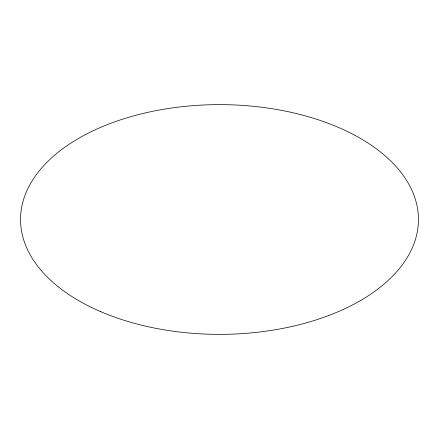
<?xml version="1.0" encoding="UTF-8"?>
<svg xmlns="http://www.w3.org/2000/svg" width="439" height="439" viewBox="0 0 439 439"><rect width="100%" height="100%" fill="white"/><g stroke="black" fill="none" stroke-linecap="round" stroke-linejoin="round"><path stroke-width="0.66" d="M100.279 311.46A198.955 114.864 0 0 0 417.05 233.131A198.955 114.864 0 0 0 141.171 113.91A198.955 114.864 0 0 0 100.279 311.46"/></g></svg>
